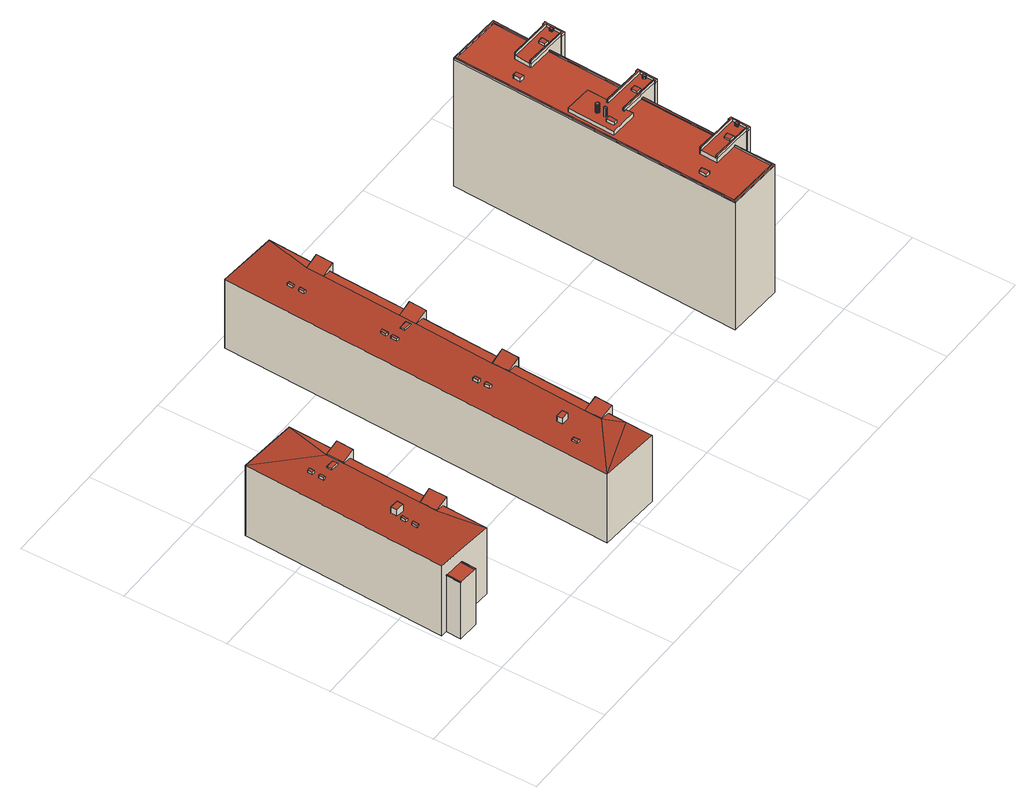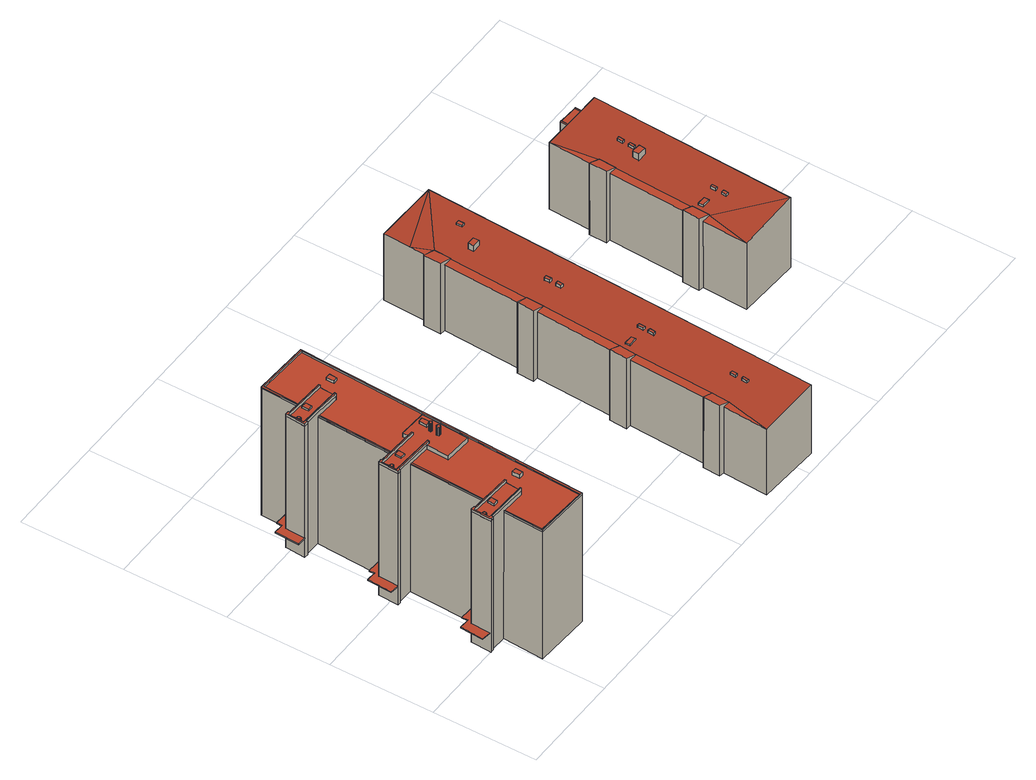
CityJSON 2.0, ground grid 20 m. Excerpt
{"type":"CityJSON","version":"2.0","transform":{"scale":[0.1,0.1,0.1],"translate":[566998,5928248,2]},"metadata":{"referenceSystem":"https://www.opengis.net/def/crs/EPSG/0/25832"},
"CityObjects":{
"building1":{"type":"Building","attributes":{"Grundfläche 2D":"496.122306","Grundhöhe NN":"2.614"},"children":["building1-1","building1-2","building1-3","building1-4","building1-5","building1-6","building1-7","building1-8"],"geometry":[{"type":"Solid","lod":"3","boundaries":[[[[0,1,2,3,4,5,6,7,8]],[[9,7,6]],[[8,10,11,0]],[[12,13,1]],[[13,2,1]],[[14,15,16,17,18,19,20,21]],[[22,23,24,25]],[[26,27,28,29]],[[1,23,22,30,31,12]],[[23,1,0,24]],[[32,25,24,0,11,33]],[[22,25,32,30]],[[8,27,26,34,35,10]],[[27,8,7,28]],[[36,29,28,7,9,37]],[[26,29,36,34]],[[15,14,21,20,38,39,6,5,4,3,40,41]],[[9,6,39,37]],[[11,10,35,33]],[[13,12,31,42]],[[2,13,42,43]],[[3,2,43,40]],[[20,19,44,38]],[[16,15,41,45]],[[19,18,17,16,45,44]],[[39,38,44,45,41,40,43,42,31,30,32,33,35,34,36,37]]]],"semantics":{"surfaces":[{"type":"RoofSurface"},{"type":"WallSurface"},{"type":"GroundSurface"}],"values":[[0,0,0,0,0,0,0,0,1,1,1,1,1,1,1,1,1,1,1,1,1,1,1,1,1,2]]}}]},
"building1-1":{"type":"BuildingInstallation","parents":["building1"],"geometry":[{"type":"MultiSurface","lod":"3","boundaries":[[[46,47,48,49]],[[49,48,50,51]],[[46,49,51,52]],[[47,46,52,53]],[[48,47,53,50]]],"semantics":{"surfaces":[{"type":"RoofSurface"},{"type":"WallSurface"}],"values":[0,1,1,1,1]}}]},
"building1-2":{"type":"BuildingInstallation","parents":["building1"],"geometry":[{"type":"MultiSurface","lod":"3","boundaries":[[[54,55,56,57]],[[57,56,58,59]],[[54,57,59,60]],[[55,54,60,61]],[[56,55,61,58]]],"semantics":{"surfaces":[{"type":"RoofSurface"},{"type":"WallSurface"}],"values":[0,1,1,1,1]}}]},
"building1-3":{"type":"BuildingInstallation","parents":["building1"],"geometry":[{"type":"MultiSurface","lod":"3","boundaries":[[[62,63,64,65]],[[65,64,66,67]],[[62,65,67,68]],[[63,62,68,69]],[[64,63,69,66]]],"semantics":{"surfaces":[{"type":"RoofSurface"},{"type":"WallSurface"}],"values":[0,1,1,1,1]}}]},
"building1-4":{"type":"BuildingInstallation","parents":["building1"],"geometry":[{"type":"MultiSurface","lod":"3","boundaries":[[[70,71,72,73]],[[73,72,74,75]],[[70,73,75,76]],[[71,70,76,77]],[[72,71,77,74]]],"semantics":{"surfaces":[{"type":"RoofSurface"},{"type":"WallSurface"}],"values":[0,1,1,1,1]}}]},
"building1-5":{"type":"BuildingInstallation","parents":["building1"],"geometry":[{"type":"MultiSurface","lod":"3","boundaries":[[[78,79,80,81]],[[81,80,82,83]],[[78,81,83,84]],[[79,78,84,85]],[[80,79,85,82]]],"semantics":{"surfaces":[{"type":"RoofSurface"},{"type":"WallSurface"}],"values":[0,1,1,1,1]}}]},
"building1-6":{"type":"BuildingInstallation","parents":["building1"],"geometry":[{"type":"MultiSurface","lod":"3","boundaries":[[[86,87,88,89]],[[89,88,90,91]],[[86,89,91,92]],[[87,86,92,93]],[[88,87,93,90]]],"semantics":{"surfaces":[{"type":"RoofSurface"},{"type":"WallSurface"}],"values":[0,1,1,1,1]}}]},
"building1-7":{"type":"BuildingInstallation","parents":["building1"],"geometry":[{"type":"MultiSurface","lod":"3","boundaries":[[[94,95,96,97]],[[97,96,18,19]],[[94,97,19,20]],[[95,94,20,21]],[[96,95,21,18]]],"semantics":{"surfaces":[{"type":"RoofSurface"},{"type":"WallSurface"}],"values":[0,1,1,1,1]}}]},
"building1-8":{"type":"BuildingInstallation","parents":["building1"],"geometry":[{"type":"MultiSurface","lod":"3","boundaries":[[[98,99,100,101]],[[100,99,16,17]],[[101,100,17,14]],[[98,101,14,15]],[[99,98,15,16]]],"semantics":{"surfaces":[{"type":"RoofSurface"},{"type":"WallSurface"}],"values":[0,1,1,1,1]}}]},
"building2":{"type":"Building","attributes":{"Grundfläche 2D":"941.121592","Grundhöhe NN":"2.821"},"children":["building2-1","building2-2","building2-3","building2-4","building2-5","building2-6","building2-7","building2-8","building2-9"],"geometry":[{"type":"Solid","lod":"3","boundaries":[[[[102,103,104,105]],[[105,106,102]],[[107,108,109,110,111,112,113,102,106,114,115]],[[116,106,105]],[[114,117,118,115]],[[107,119,120,108]],[[109,121,122,110]],[[123,112,111]],[[124,125,126,127]],[[128,129,130,131]],[[132,111,110,133]],[[134,109,108,135]],[[114,125,124,136,137,117]],[[125,114,106,126]],[[138,127,126,106,116,139]],[[124,127,138,136]],[[107,129,128,140,141,119]],[[129,107,115,130]],[[142,131,130,115,118,143]],[[128,131,142,140]],[[111,132,144,145,123]],[[146,133,110,122,147]],[[132,133,146,144]],[[109,134,148,149,121]],[[150,135,108,120,151]],[[134,135,150,148]],[[103,102,152,153]],[[116,105,104,103,153,139]],[[118,117,137,143]],[[120,119,141,151]],[[122,121,149,147]],[[112,123,145,154]],[[113,112,154,155]],[[102,113,155,152]],[[153,152,155,154,145,144,146,147,149,148,150,151,141,140,142,143,137,136,138,139]]]],"semantics":{"surfaces":[{"type":"RoofSurface"},{"type":"WallSurface"},{"type":"GroundSurface"}],"values":[[0,0,0,0,0,0,0,0,0,0,0,0,1,1,1,1,1,1,1,1,1,1,1,1,1,1,1,1,1,1,1,1,1,1,2]]}}]},
"building2-1":{"type":"BuildingInstallation","parents":["building2"],"geometry":[{"type":"MultiSurface","lod":"3","boundaries":[[[156,157,158,159]],[[159,158,160,161]],[[156,159,161,162]],[[157,156,162,163]],[[158,157,163,160]]],"semantics":{"surfaces":[{"type":"RoofSurface"},{"type":"WallSurface"}],"values":[0,1,1,1,1]}}]},
"building2-2":{"type":"BuildingInstallation","parents":["building2"],"geometry":[{"type":"MultiSurface","lod":"3","boundaries":[[[164,165,166,167]],[[167,166,168,169]],[[164,167,169,170]],[[165,164,170,171]],[[166,165,171,168]]],"semantics":{"surfaces":[{"type":"RoofSurface"},{"type":"WallSurface"}],"values":[0,1,1,1,1]}}]},
"building2-3":{"type":"BuildingInstallation","parents":["building2"],"geometry":[{"type":"MultiSurface","lod":"3","boundaries":[[[172,173,174,175]],[[175,174,176,177]],[[172,175,177,178]],[[173,172,178,179]],[[174,173,179,176]]],"semantics":{"surfaces":[{"type":"RoofSurface"},{"type":"WallSurface"}],"values":[0,1,1,1,1]}}]},
"building2-4":{"type":"BuildingInstallation","parents":["building2"],"geometry":[{"type":"MultiSurface","lod":"3","boundaries":[[[180,181,182,183]],[[183,182,184,185]],[[180,183,185,186]],[[181,180,186,187]],[[182,181,187,184]]],"semantics":{"surfaces":[{"type":"RoofSurface"},{"type":"WallSurface"}],"values":[0,1,1,1,1]}}]},
"building2-5":{"type":"BuildingInstallation","parents":["building2"],"geometry":[{"type":"MultiSurface","lod":"3","boundaries":[[[188,189,190,191]],[[191,190,192,193]],[[188,191,193,194]],[[189,188,194,195]],[[190,189,195,192]]],"semantics":{"surfaces":[{"type":"RoofSurface"},{"type":"WallSurface"}],"values":[0,1,1,1,1]}}]},
"building2-6":{"type":"BuildingInstallation","parents":["building2"],"geometry":[{"type":"MultiSurface","lod":"3","boundaries":[[[196,197,198,199]],[[199,198,200,201]],[[196,199,201,202]],[[197,196,202,203]],[[198,197,203,200]]],"semantics":{"surfaces":[{"type":"RoofSurface"},{"type":"WallSurface"}],"values":[0,1,1,1,1]}}]},
"building2-7":{"type":"BuildingInstallation","parents":["building2"],"geometry":[{"type":"MultiSurface","lod":"3","boundaries":[[[204,205,206,207]],[[207,206,208,209]],[[204,207,209,210]],[[205,204,210,211]],[[206,205,211,208]]],"semantics":{"surfaces":[{"type":"RoofSurface"},{"type":"WallSurface"}],"values":[0,1,1,1,1]}}]},
"building2-8":{"type":"BuildingInstallation","parents":["building2"],"geometry":[{"type":"MultiSurface","lod":"3","boundaries":[[[212,213,214,215]],[[215,214,216,217]],[[212,215,217,218]],[[213,212,218,219]],[[214,213,219,216]]],"semantics":{"surfaces":[{"type":"RoofSurface"},{"type":"WallSurface"}],"values":[0,1,1,1,1]}}]},
"building2-9":{"type":"BuildingInstallation","parents":["building2"],"geometry":[{"type":"MultiSurface","lod":"3","boundaries":[[[220,221,222,223]],[[223,222,224,225]],[[220,223,225,226]],[[221,220,226,227]],[[227,224,222,221]]],"semantics":{"surfaces":[{"type":"RoofSurface"},{"type":"WallSurface"}],"values":[0,1,1,1,1]}}]},
"building3":{"type":"Building","attributes":{"Grundfläche 2D":"649.487163","Grundhöhe NN":"2.079"},"children":["building3-1","building3-2","building3-3","building3-4","building3-5","building3-6","building3-7","building3-8","building3-9","building3-10","building3-11","building3-12","building3-13","building3-14","building3-15","building3-16","building3-17","building3-18","building3-19"],"geometry":[{"type":"Solid","lod":"3","boundaries":[[[[228,229,230,231,232,233,234,235,236,237,238,239]],[[240,241,242,243,244,245,246,247,248,249,250,251,252,253,254]],[[255,256,257,258,259,260,261,262,263,264,265,266,267,268]],[[269,270,271,272,273,274,275,276,277,278,279,280,281,282,283,284,285,286,287,288,289,290,291,292,293,294,295,296,297,298]],[[299,300,301,302,303,304,305,306,307,308,309,310,311,312,313,314]],[[296,295,233,232]],[[295,294,234,233]],[[235,234,294,293]],[[293,292,236,235]],[[237,236,292,291]],[[315,316,239,238]],[[316,317,228,239]],[[317,318,229,228]],[[318,319,230,229]],[[319,320,231,230]],[[318,317,321,322]],[[323,247,323,324,325,324]],[[326,248,247,323,324,325,327,328]],[[316,315,329,330]],[[317,316,330,321]],[[319,318,322,331]],[[332,320,319,331,333,334]],[[335,273,272,336,337,338]],[[339,284,283,340,341,342]],[[240,277,276,241]],[[273,335,338,337,343,344,345,244,243,242,241,276,275,274]],[[346,245,244,345,344,343,347,348]],[[324,323,247,246,245,346,348,347,349,325]],[[248,326,328,327,350,249]],[[283,282,281,251,250,351,340]],[[250,249,350,351]],[[251,281,280,252]],[[252,280,279,253]],[[253,279,278,254]],[[254,278,277,240]],[[284,339,342,341,352,353,354,305,304,303,302,287,286,285]],[[355,306,305,354,353,352,356,357]],[[355,306,355,357,356,357]],[[357,356,358,359,360,307,306,355]],[[361,310,309,308,307,360,359,358,362,363]],[[364,312,311,310,361,365]],[[366,314,313,312,364,367]],[[315,238,237,291,290,299,314,366,329]],[[301,288,287,302]],[[301,300,299,290,289,288]],[[297,260,259,258,257,270,269,298]],[[232,231,320,332,334,333,368,369,370,261,260,297,296]],[[371,263,262,372,373,374,375,376]],[[372,262,261,370,369,368,374,373]],[[377,378,265,264,263,371,376,375,379,380]],[[267,266,265,378,377,380,381,382]],[[268,267,382,383]],[[270,257,256,255,268,383,336,272,271]],[[352,341,340,351,350,327,325,349,347,343,337,336,383,382,381,380,379,375,374,368,333,331,322,321,330,329,366,367,364,365,361,363,362,358,356]]]],"semantics":{"surfaces":[{"type":"RoofSurface"},{"type":"WallSurface"},{"type":"GroundSurface"}],"values":[[0,0,0,0,0,1,1,1,1,1,1,1,1,1,1,1,1,1,1,1,1,1,1,1,1,1,1,1,1,1,1,1,1,1,1,1,1,1,1,1,1,1,1,1,1,1,1,1,1,1,1,1,1,2]]}}]},
"building3-1":{"type":"BuildingInstallation","parents":["building3"],"geometry":[{"type":"MultiSurface","lod":"3","boundaries":[[[384,385,386,387]],[[387,386,388,389]],[[384,387,389,390]],[[385,384,390,391]],[[386,385,391,388]]],"semantics":{"surfaces":[{"type":"RoofSurface"},{"type":"WallSurface"}],"values":[0,1,1,1,1]}}]},
"building3-2":{"type":"BuildingInstallation","parents":["building3"],"geometry":[{"type":"MultiSurface","lod":"3","boundaries":[[[392,393,394,395]],[[395,394,396,397]],[[392,395,397,398]],[[393,392,398,399]],[[394,393,399,396]]],"semantics":{"surfaces":[{"type":"RoofSurface"},{"type":"WallSurface"}],"values":[0,1,1,1,1]}}]},
"building3-3":{"type":"BuildingInstallation","parents":["building3"],"geometry":[{"type":"MultiSurface","lod":"3","boundaries":[[[400,401,402,403]],[[283,284,400,403]],[[284,285,401,400]],[[285,282,402,401]],[[282,283,403,402]]],"semantics":{"surfaces":[{"type":"RoofSurface"},{"type":"WallSurface"}],"values":[0,1,1,1,1]}}]},
"building3-4":{"type":"BuildingInstallation","parents":["building3"],"geometry":[{"type":"MultiSurface","lod":"3","boundaries":[[[404,405,406,407]],[[272,273,405,404]],[[273,274,406,405]],[[274,271,407,406]],[[272,404,407,271]]],"semantics":{"surfaces":[{"type":"RoofSurface"},{"type":"WallSurface"}],"values":[0,1,1,1,1]}}]},
"building3-5":{"type":"BuildingInstallation","parents":["building3"],"geometry":[{"type":"MultiSurface","lod":"3","boundaries":[[[408,409,410,411,412,413,414,415,416,417,418,419,420,421,422,423,424,425,426,427]],[[428,429,409,408]],[[430,428,408,427]],[[429,431,410,409]],[[431,432,411,410]],[[432,433,412,411]],[[433,434,413,412]],[[434,435,414,413]],[[435,436,415,414]],[[436,437,416,415]],[[437,438,417,416]],[[438,439,418,417]],[[439,440,419,418]],[[440,441,420,419]],[[441,442,421,420]],[[442,443,422,421]],[[443,444,423,422]],[[444,445,424,423]],[[445,446,425,424]],[[446,447,426,425]],[[447,430,427,426]]],"semantics":{"surfaces":[{"type":"RoofSurface"},{"type":"WallSurface"}],"values":[0,1,1,1,1,1,1,1,1,1,1,1,1,1,1,1,1,1,1,1,1]}}]},
"building3-6":{"type":"BuildingInstallation","parents":["building3"],"geometry":[{"type":"MultiSurface","lod":"3","boundaries":[[[448,449,450,451,452]],[[453,454,450,449]],[[451,450,454,455]],[[455,456,452,451]],[[453,449,448,452,456,457]]],"semantics":{"surfaces":[{"type":"RoofSurface"},{"type":"WallSurface"}],"values":[0,1,1,1,1]}}]},
"building3-7":{"type":"BuildingInstallation","parents":["building3"],"geometry":[{"type":"MultiSurface","lod":"3","boundaries":[[[458,459,460,461,462,463,464,465,466,467,468,469,470,471,472,473,474,475]],[[476,477,459,458]],[[477,478,460,459]],[[461,460,478,479]],[[479,480,462,461]],[[480,481,463,462]],[[481,482,464,463]],[[482,483,465,464]],[[483,484,466,465]],[[484,241,242,243,244,469,468,467,466]],[[244,245,470,469]],[[245,246,247,472,471,470]],[[247,248,473,472]],[[248,249,474,473]],[[249,250,475,474]],[[250,251,476,458,475]]],"semantics":{"surfaces":[{"type":"RoofSurface"},{"type":"WallSurface"}],"values":[0,1,1,1,1,1,1,1,1,1,1,1,1,1,1,1]}}]},
"building3-8":{"type":"BuildingInstallation","parents":["building3"],"geometry":[{"type":"MultiSurface","lod":"3","boundaries":[[[485,486,487,488,489,490,491,492,493,494,495,496,497,498,499,500,463,462,461,501,502,503]],[[479,504,501,461]],[[504,505,502,501]],[[505,506,503,502]],[[480,462,463,481]],[[479,461,462,480]],[[507,508,486,485]],[[506,507,485,503]],[[508,509,487,486]],[[509,510,488,487]],[[510,511,489,488]],[[511,512,490,489]],[[512,513,491,490]],[[513,514,492,491]],[[514,515,516,494,493,492]],[[516,517,495,494]],[[517,518,496,495]],[[518,519,497,496]],[[519,520,498,497]],[[520,521,499,498]],[[521,522,500,499]],[[522,481,463,500]]],"semantics":{"surfaces":[{"type":"RoofSurface"},{"type":"WallSurface"}],"values":[0,1,1,1,1,1,1,1,1,1,1,1,1,1,1,1,1,1,1,1,1,1]}}]},
"building3-9":{"type":"BuildingInstallation","parents":["building3"],"geometry":[{"type":"MultiSurface","lod":"3","boundaries":[[[523,524,525,526]],[[526,525,527,528]],[[528,529,523,526]],[[524,523,529,530]],[[530,527,525,524]]],"semantics":{"surfaces":[{"type":"RoofSurface"},{"type":"WallSurface"}],"values":[0,1,1,1,1]}}]},
"building3-10":{"type":"BuildingInstallation","parents":["building3"],"geometry":[{"type":"MultiSurface","lod":"3","boundaries":[[[531,532,533,534,535,536,537,538,539,540,541,542,543,544,545,546,547,548,549,550,551,552,553,554,555]],[[556,557,532,531]],[[558,559,555,554]],[[559,556,531,555]],[[557,560,533,532]],[[560,561,534,533]],[[561,562,535,534]],[[562,563,536,535]],[[563,564,537,536]],[[564,565,538,537]],[[565,566,539,538]],[[566,567,540,539]],[[567,568,541,540]],[[568,569,542,541]],[[569,570,543,542]],[[570,571,544,543]],[[571,572,545,544]],[[572,573,546,545]],[[573,574,547,546]],[[574,575,548,547]],[[575,576,549,548]],[[576,577,550,549]],[[577,578,551,550]],[[578,579,552,551]],[[579,580,553,552]],[[580,558,554,553]]],"semantics":{"surfaces":[{"type":"RoofSurface"},{"type":"WallSurface"}],"values":[0,1,1,1,1,1,1,1,1,1,1,1,1,1,1,1,1,1,1,1,1,1,1,1,1,1]}}]},
"building3-11":{"type":"BuildingInstallation","parents":["building3"],"geometry":[{"type":"MultiSurface","lod":"3","boundaries":[[[581,582,583,584]],[[585,586,582,581]],[[583,582,586,587]],[[587,588,584,583]],[[588,585,581,584]]],"semantics":{"surfaces":[{"type":"RoofSurface"},{"type":"WallSurface"}],"values":[0,1,1,1,1]}}]},
"building3-12":{"type":"BuildingInstallation","parents":["building3"],"geometry":[{"type":"MultiSurface","lod":"3","boundaries":[[[589,590,591,592,593,594,595,596,597,598,599,600,601,602,603,604,605,606]],[[302,303,304,305,594,593,592,591]],[[305,306,595,594]],[[307,596,595,306]],[[307,308,309,310,599,598,597,596]],[[310,311,312,601,600,599]],[[312,313,314,603,602,601]],[[314,299,604,603]],[[299,300,605,604]],[[300,607,606,605]],[[607,608,589,606]],[[608,301,590,589]],[[301,302,591,590]]],"semantics":{"surfaces":[{"type":"RoofSurface"},{"type":"WallSurface"}],"values":[0,1,1,1,1,1,1,1,1,1,1,1,1]}}]},
"building3-13":{"type":"BuildingInstallation","parents":["building3"],"geometry":[{"type":"MultiSurface","lod":"3","boundaries":[[[609,610,611,612,613,614,615,616,617,618,619,620,621,622,623,624,625,626,627,628,629,630]],[[631,632,610,609]],[[633,634,630,629]],[[634,631,609,630]],[[632,635,611,610]],[[635,636,612,611]],[[636,637,613,612]],[[637,638,614,613]],[[638,639,615,614]],[[639,640,616,615]],[[640,641,617,616]],[[641,642,618,617]],[[642,643,619,618]],[[643,644,620,619]],[[644,645,621,620]],[[645,646,622,621]],[[646,647,623,622]],[[647,648,624,623]],[[648,649,625,624]],[[649,650,626,625]],[[650,651,627,626]],[[651,652,628,627]],[[652,633,629,628]]],"semantics":{"surfaces":[{"type":"RoofSurface"},{"type":"WallSurface"}],"values":[0,1,1,1,1,1,1,1,1,1,1,1,1,1,1,1,1,1,1,1,1,1,1]}}]},
"building3-14":{"type":"BuildingInstallation","parents":["building3"],"geometry":[{"type":"MultiSurface","lod":"3","boundaries":[[[653,654,655,656]],[[657,658,656,655]],[[653,656,658,659]],[[659,660,654,653]],[[655,654,660,657]]],"semantics":{"surfaces":[{"type":"RoofSurface"},{"type":"WallSurface"}],"values":[0,1,1,1,1]}}]},
"building3-15":{"type":"BuildingInstallation","parents":["building3"],"geometry":[{"type":"MultiSurface","lod":"3","boundaries":[[[661,662,663,664,665,666,667,668,669,670,671,672,673,674,675,676,677,678]],[[257,258,664,663]],[[258,679,665,664]],[[666,665,679,680]],[[680,681,667,666]],[[668,667,681,682]],[[682,259,669,668]],[[259,260,670,669]],[[260,261,671,670]],[[261,262,672,671]],[[263,673,672,262]],[[263,264,265,675,674,673]],[[265,266,267,677,676,675]],[[267,268,678,677]],[[256,257,663,662,661,678,268,255]]],"semantics":{"surfaces":[{"type":"RoofSurface"},{"type":"WallSurface"}],"values":[0,1,1,1,1,1,1,1,1,1,1,1,1,1,1]}}]},
"building3-16":{"type":"BuildingInstallation","parents":["building3"],"geometry":[{"type":"MultiSurface","lod":"3","boundaries":[[[683,684,685,686,687,688,689,690,691,692,693,694,695,696,697,698,699,666,699,700,701,702,703,704]],[[705,706,683,704]],[[706,707,684,683]],[[707,708,685,684]],[[708,709,686,685]],[[709,710,687,686]],[[711,705,704,703]],[[710,712,688,687]],[[712,713,689,688]],[[713,714,690,689]],[[714,715,691,690]],[[715,716,692,691]],[[716,717,693,692]],[[717,718,694,693]],[[718,719,695,694]],[[719,720,696,695]],[[720,721,697,696]],[[721,722,698,697]],[[722,723,699,698]],[[723,680,666,699]],[[723,724,700,699]],[[724,725,701,700]],[[725,726,702,701]],[[726,711,703,702]]],"semantics":{"surfaces":[{"type":"RoofSurface"},{"type":"WallSurface"}],"values":[0,1,1,1,1,1,1,1,1,1,1,1,1,1,1,1,1,1,1,1,1,1,1,1]}}]},
"building3-17":{"type":"BuildingInstallation","parents":["building3"],"geometry":[{"type":"MultiSurface","lod":"3","boundaries":[[[727,728,729,730,378,731,371,372,370,332,732]],[[371,731,378,377,733,376]],[[332,334,734,732]],[[371,376,373,372]],[[372,373,369,370]],[[370,369,334,332]],[[727,732,734,735]],[[728,727,735,736]],[[729,728,736,737]],[[730,729,737,738]],[[378,730,738,377]],[[377,738,737,736,735,734,334,369,373,376,733]]],"semantics":{"surfaces":[{"type":"RoofSurface"},{"type":"WallSurface"},{"type":"OuterCeilingSurface"}],"values":[0,1,1,1,1,1,1,1,1,1,1,2]}}]},
"building3-18":{"type":"BuildingInstallation","parents":["building3"],"geometry":[{"type":"MultiSurface","lod":"3","boundaries":[[[739,326,323,740,346,345,335,741,742,743,744]],[[346,348,344,345]],[[326,328,324,323]],[[346,740,323,324,745,348]],[[345,344,338,335]],[[335,338,746,741]],[[742,741,746,747]],[[743,742,747,748]],[[744,743,748,749]],[[739,744,749,750]],[[326,739,750,328]],[[750,749,748,747,746,338,344,348,745,324,328]]],"semantics":{"surfaces":[{"type":"RoofSurface"},{"type":"WallSurface"},{"type":"OuterCeilingSurface"}],"values":[0,1,1,1,1,1,1,1,1,1,1,2]}}]},
"building3-19":{"type":"BuildingInstallation","parents":["building3"],"geometry":[{"type":"MultiSurface","lod":"3","boundaries":[[[751,752,753,754,755,360,355,354,339,756,757]],[[359,360,755,754,758,759]],[[355,360,359,357]],[[355,357,353,354]],[[354,353,342,339]],[[339,342,760,756]],[[757,756,760,761]],[[751,757,761,762]],[[752,751,762,763]],[[753,752,763,764]],[[754,753,764,758]],[[764,763,762,761,760,342,353,357,359,759,758]]],"semantics":{"surfaces":[{"type":"RoofSurface"},{"type":"WallSurface"},{"type":"OuterCeilingSurface"}],"values":[0,1,1,1,1,1,1,1,1,1,1,2]}}]}
},
"vertices":[
[122,387,155],[123,421,155],[23,512,163],[4,119,163],[55,116,159],[57,116,159],[125,112,155],[113,201,155],[115,234,155],[129,200,155],[131,233,155],[138,386,155],[140,420,155],[144,507,155],[18,118,132],[16,118,132],[15,89,132],[17,89,132],[53,87,132],[56,87,132],[57,116,132],[55,116,132],[149,419,167],[123,421,157],[122,387,157],[147,385,167],[140,233,167],[115,234,156],[113,201,156],[139,199,167],[149,419,6],[140,420,6],[147,385,6],[138,386,6],[140,233,6],[131,233,6],[139,199,6],[129,200,6],[57,116,6],[125,112,6],[4,119,6],[16,118,6],[144,507,6],[23,512,6],[56,87,6],[15,89,6],
[81,244,172],[82,257,172],[65,258,172],[64,246,172],[65,258,159],[64,246,159],[81,244,157],[82,257,157],
[59,203,164],[64,203,164],[65,214,164],[60,214,164],[65,214,159],[60,214,159],[59,203,159],[64,203,159],
[66,236,164],[61,236,164],[60,226,164],[65,225,164],[60,226,159],[65,225,159],[66,236,159],[61,236,159],
[69,422,164],[69,413,164],[74,412,164],[75,422,164],[74,412,159],[75,422,159],[69,422,159],[69,413,159],
[113,393,160],[113,402,160],[97,403,160],[97,394,160],[97,403,157],[97,394,157],[113,393,156],[113,402,156],
[68,400,164],[68,390,164],[73,390,164],[73,400,164],[73,390,159],[73,400,159],[68,400,159],[68,390,159],
[57,116,133],[55,116,133],[53,87,133],[56,87,133],
[16,118,133],[15,89,133],[17,89,133],[18,118,133],
[330,14,162],[451,7,156],[451,14,156],[453,59,156],[438,96,156],[448,315,156],[456,468,156],[458,502,156],[465,654,156],[467,688,156],[487,774,156],[366,780,162],[439,129,156],[447,282,156],[455,95,156],[456,129,156],[464,281,156],[465,314,156],[473,467,156],[474,501,156],[481,653,156],[482,687,156],[466,128,167],[439,129,157],[438,96,157],[465,94,166],[475,314,167],[448,315,157],[447,282,157],[473,281,167],[492,686,167],[490,653,167],[484,500,167],[482,466,167],[466,128,8],[456,129,8],[465,94,8],[455,95,8],[475,314,8],[465,314,8],[473,281,8],[464,281,8],[492,686,8],[482,687,8],[490,653,8],[481,653,8],[484,500,8],[474,501,8],[482,466,8],[473,467,8],[330,14,8],[451,7,8],[487,774,8],[366,780,8],
[403,471,164],[407,470,164],[408,482,164],[403,482,164],[408,482,158],[403,482,159],[403,471,159],[407,470,158],
[448,483,160],[432,483,160],[432,475,160],[448,474,160],[432,475,157],[448,474,156],[448,483,156],[432,483,157],
[391,152,171],[391,141,171],[406,141,171],[406,152,171],[406,141,158],[406,152,158],[391,152,159],[391,141,158],
[404,503,164],[403,492,164],[408,491,164],[409,503,164],[408,491,158],[409,503,158],[404,503,159],[403,492,159],
[395,318,165],[394,307,165],[400,307,165],[400,317,165],[400,307,158],[400,317,158],[395,318,159],[394,307,159],
[412,667,164],[411,657,164],[416,656,164],[417,667,164],[416,656,158],[417,667,158],[412,667,159],[411,657,159],
[413,690,164],[412,679,164],[417,679,164],[418,689,164],[417,679,158],[418,689,158],[413,690,159],[412,679,159],
[394,284,165],[399,284,165],[399,295,165],[394,295,165],[399,295,158],[394,295,159],[394,284,159],[399,284,158],
[365,95,164],[371,95,164],[371,106,164],[365,106,164],[371,106,160],[365,106,160],[365,95,160],[371,95,160],
[890,684,289],[863,120,289],[971,115,289],[974,193,289],[972,194,289],[968,118,289],[866,123,289],[893,682,289],[995,676,289],[992,600,289],[994,600,289],[998,679,289],[939,368,295],[939,382,295],[980,380,295],[981,380,295],[1015,378,295],[1015,376,295],[1019,376,295],[1021,376,295],[1023,415,295],[1017,415,295],[1017,413,295],[941,416,295],[943,459,295],[891,462,295],[886,371,295],[976,228,295],[974,228,295],[927,231,295],[927,228,295],[925,199,295],[925,196,295],[1005,192,295],[1005,190,295],[1012,189,295],[1012,192,295],[1014,228,295],[1012,228,295],[1007,229,295],[1007,227,295],[927,228,286],[927,231,286],[974,228,286],[976,228,286],[984,380,286],[981,380,286],[980,380,286],[939,382,286],[939,368,286],[886,371,286],[891,462,286],[943,459,286],[941,416,286],[983,414,286],[986,414,286],[992,566,286],[990,566,286],[989,566,286],[943,568,286],[943,571,286],[945,600,286],[945,602,286],[992,600,286],[995,676,286],[893,682,286],[866,123,286],[968,118,286],[972,194,286],[925,196,286],[925,199,286],[945,602,295],[945,600,295],[943,571,295],[943,568,295],[989,566,295],[990,566,295],[1023,564,295],[1023,562,295],[1030,561,295],[1032,598,295],[1032,599,295],[1032,601,295],[1030,601,295],[1025,601,295],[1025,600,295],[1025,599,295],[994,600,286],[998,679,286],[890,684,286],[863,120,286],[971,115,286],[974,193,286],[890,684,1],[863,120,1],[1021,376,44],[1021,376,42],[1021,376,1],[1023,415,44],[1023,415,1],[1023,415,42],[994,600,1],[998,679,1],[971,115,1],[974,193,44],[974,193,1],[974,193,42],[984,380,44],[976,228,1],[984,380,1],[984,380,42],[992,566,44],[986,414,1],[992,566,1],[992,566,42],[1015,378,1],[1015,378,42],[1015,378,44],[1015,376,44],[1015,376,1],[1015,376,42],[1019,376,1],[1017,415,1],[1017,413,1],[1023,564,1],[1023,564,42],[1023,564,44],[1023,562,44],[1023,562,1],[1023,562,42],[1030,561,1],[1030,561,42],[1030,561,44],[1032,601,1],[1032,598,1],[1032,599,1],[1025,601,1],[1030,601,1],[1025,599,1],[1025,600,1],[1005,192,1],[1005,192,42],[1005,192,44],[1012,189,44],[1005,190,44],[1005,190,42],[1005,190,1],[1012,189,1],[1012,189,42],[1014,228,42],[1014,228,44],[1012,192,1],[1014,228,1],[1012,228,1],[1007,229,1],[1007,227,1],
[889,207,292],[888,192,292],[897,192,292],[897,207,292],[897,192,286],[897,207,286],[889,207,286],[888,192,286],
[907,579,294],[906,565,294],[915,564,294],[915,579,294],[915,564,286],[915,579,286],[907,579,286],[906,565,286],
[992,566,289],[990,566,289],[983,414,289],[986,414,289],
[976,228,289],[984,380,289],[981,380,289],[974,228,289],
[909,405,313],[908,405,313],[907,404,313],[907,403,313],[906,403,313],[906,402,313],[907,401,313],[907,400,313],[908,400,313],[909,399,313],[910,399,313],[910,400,313],[911,400,313],[912,401,313],[912,402,313],[912,403,313],[912,404,313],[911,404,313],[911,405,313],[910,405,313],[909,405,295],[908,405,295],[910,405,295],[907,404,295],[907,403,295],[906,403,295],[906,402,295],[907,401,295],[907,400,295],[908,400,295],[909,399,295],[910,399,295],[910,400,295],[911,400,295],[912,401,295],[912,402,295],[912,403,295],[912,404,295],[911,404,295],[911,405,295],
[981,387,299],[990,387,299],[990,399,299],[981,400,299],[980,387,299],[990,387,295],[990,399,295],[981,400,295],[980,387,295],[981,387,295],
[936,417,301],[936,414,301],[1021,410,301],[1020,399,301],[1020,398,301],[1020,397,301],[1019,380,301],[934,385,301],[934,382,301],[980,380,301],[981,380,301],[1015,378,301],[1015,376,301],[1019,376,301],[1021,376,301],[1023,415,301],[1017,415,301],[1017,413,301],[936,417,295],[936,414,295],[1021,410,295],[1020,399,295],[1020,398,295],[1020,397,295],[1019,380,295],[934,385,295],[934,382,295],
[1017,401,301],[1016,401,301],[1015,401,301],[1015,400,301],[1014,400,301],[1014,399,301],[1014,398,301],[1014,397,301],[1014,396,301],[1015,396,301],[1016,395,301],[1017,395,301],[1018,395,301],[1018,396,301],[1019,396,301],[1019,397,301],[1019,400,301],[1019,401,301],[1018,401,301],[1019,400,295],[1019,401,295],[1018,401,295],[1017,401,295],[1016,401,295],[1015,401,295],[1015,400,295],[1014,400,295],[1014,399,295],[1014,398,295],[1014,397,295],[1014,396,295],[1015,396,295],[1016,395,295],[1017,395,295],[1018,395,295],[1018,396,295],[1019,396,295],[1019,397,295],
[898,393,301],[898,378,301],[906,378,301],[907,393,301],[906,378,295],[907,393,295],[898,393,295],[898,378,295],
[909,421,313],[908,421,313],[907,420,313],[907,419,313],[906,419,313],[906,418,313],[906,417,313],[906,416,313],[907,416,313],[907,415,313],[908,415,313],[909,415,313],[909,414,313],[910,414,313],[911,415,313],[912,415,313],[912,416,313],[913,416,313],[913,417,313],[913,418,313],[913,419,313],[912,420,313],[912,421,313],[911,421,313],[910,421,313],[909,421,295],[908,421,295],[911,421,295],[910,421,295],[907,420,295],[907,419,295],[906,419,295],[906,418,295],[906,417,295],[906,416,295],[907,416,295],[907,415,295],[908,415,295],[909,415,295],[909,414,295],[910,414,295],[911,415,295],[912,415,295],[912,416,295],[913,416,295],[913,417,295],[913,418,295],[913,419,295],[912,420,295],[912,421,295],
[998,572,300],[999,585,300],[990,585,300],[989,573,300],[998,572,295],[999,585,295],[990,585,295],[989,573,295],
[1028,566,301],[943,571,301],[943,568,301],[989,566,301],[990,566,301],[1023,564,301],[1023,562,301],[1030,561,301],[1032,598,301],[1032,599,301],[1032,601,301],[1030,601,301],[1025,601,301],[1025,600,301],[1025,599,301],[945,602,301],[945,600,301],[1029,596,301],[1029,596,295],[1028,566,295],
[1025,587,300],[1024,587,300],[1024,586,300],[1023,586,300],[1023,585,300],[1023,584,300],[1023,583,300],[1023,582,300],[1024,582,300],[1024,581,300],[1025,581,300],[1026,581,300],[1027,581,300],[1027,582,300],[1028,582,300],[1028,583,300],[1028,584,300],[1028,585,300],[1028,586,300],[1027,586,300],[1027,587,300],[1026,587,300],[1025,587,295],[1024,587,295],[1027,587,295],[1026,587,295],[1024,586,295],[1023,586,295],[1023,585,295],[1023,584,295],[1023,583,295],[1023,582,295],[1024,582,295],[1024,581,295],[1025,581,295],[1026,581,295],[1027,581,295],[1027,582,295],[1028,582,295],[1028,583,295],[1028,584,295],[1028,585,295],[1028,586,295],[1027,586,295],
[972,213,299],[971,201,299],[981,200,299],[981,213,299],[981,200,295],[981,213,295],[972,213,295],[971,201,295],
[976,228,301],[974,228,301],[927,231,301],[927,228,301],[1012,224,301],[1011,212,301],[1011,211,301],[1010,194,301],[925,199,301],[925,196,301],[1005,192,301],[1005,190,301],[1012,189,301],[1012,192,301],[1014,228,301],[1012,228,301],[1007,229,301],[1007,227,301],[1012,224,295],[1011,212,295],[1011,211,295],[1010,194,295],
[1007,215,301],[1006,215,301],[1006,214,301],[1005,214,301],[1005,213,301],[1005,212,301],[1005,211,301],[1005,210,301],[1006,210,301],[1006,209,301],[1007,209,301],[1008,209,301],[1009,209,301],[1009,210,301],[1010,210,301],[1010,211,301],[1010,212,301],[1010,213,301],[1010,214,301],[1009,214,301],[1009,215,301],[1008,215,301],[1008,215,295],[1007,215,295],[1006,215,295],[1006,214,295],[1005,214,295],[1005,213,295],[1009,215,295],[1005,212,295],[1005,211,295],[1005,210,295],[1006,210,295],[1006,209,295],[1007,209,295],[1008,209,295],[1009,209,295],[1009,210,295],[1010,210,295],[1010,211,295],[1010,212,295],[1010,213,295],[1010,214,295],[1009,214,295],
[1009,170,44],[1010,181,44],[1029,180,44],[1031,227,44],[1012,192,44],[974,172,44],[1012,192,42],[974,172,42],[1009,170,42],[1010,181,42],[1029,180,42],[1031,227,42],
[1041,413,44],[1019,376,44],[983,358,44],[1019,356,44],[1019,367,44],[1038,366,44],[1019,376,42],[983,358,42],[1019,356,42],[1019,367,42],[1038,366,42],[1041,413,42],
[1027,553,44],[1047,552,44],[1050,597,44],[1032,599,44],[1032,598,44],[991,543,44],[1027,541,44],[1032,599,42],[1032,598,42],[991,543,42],[1027,541,42],[1027,553,42],[1047,552,42],[1050,597,42]
]}
